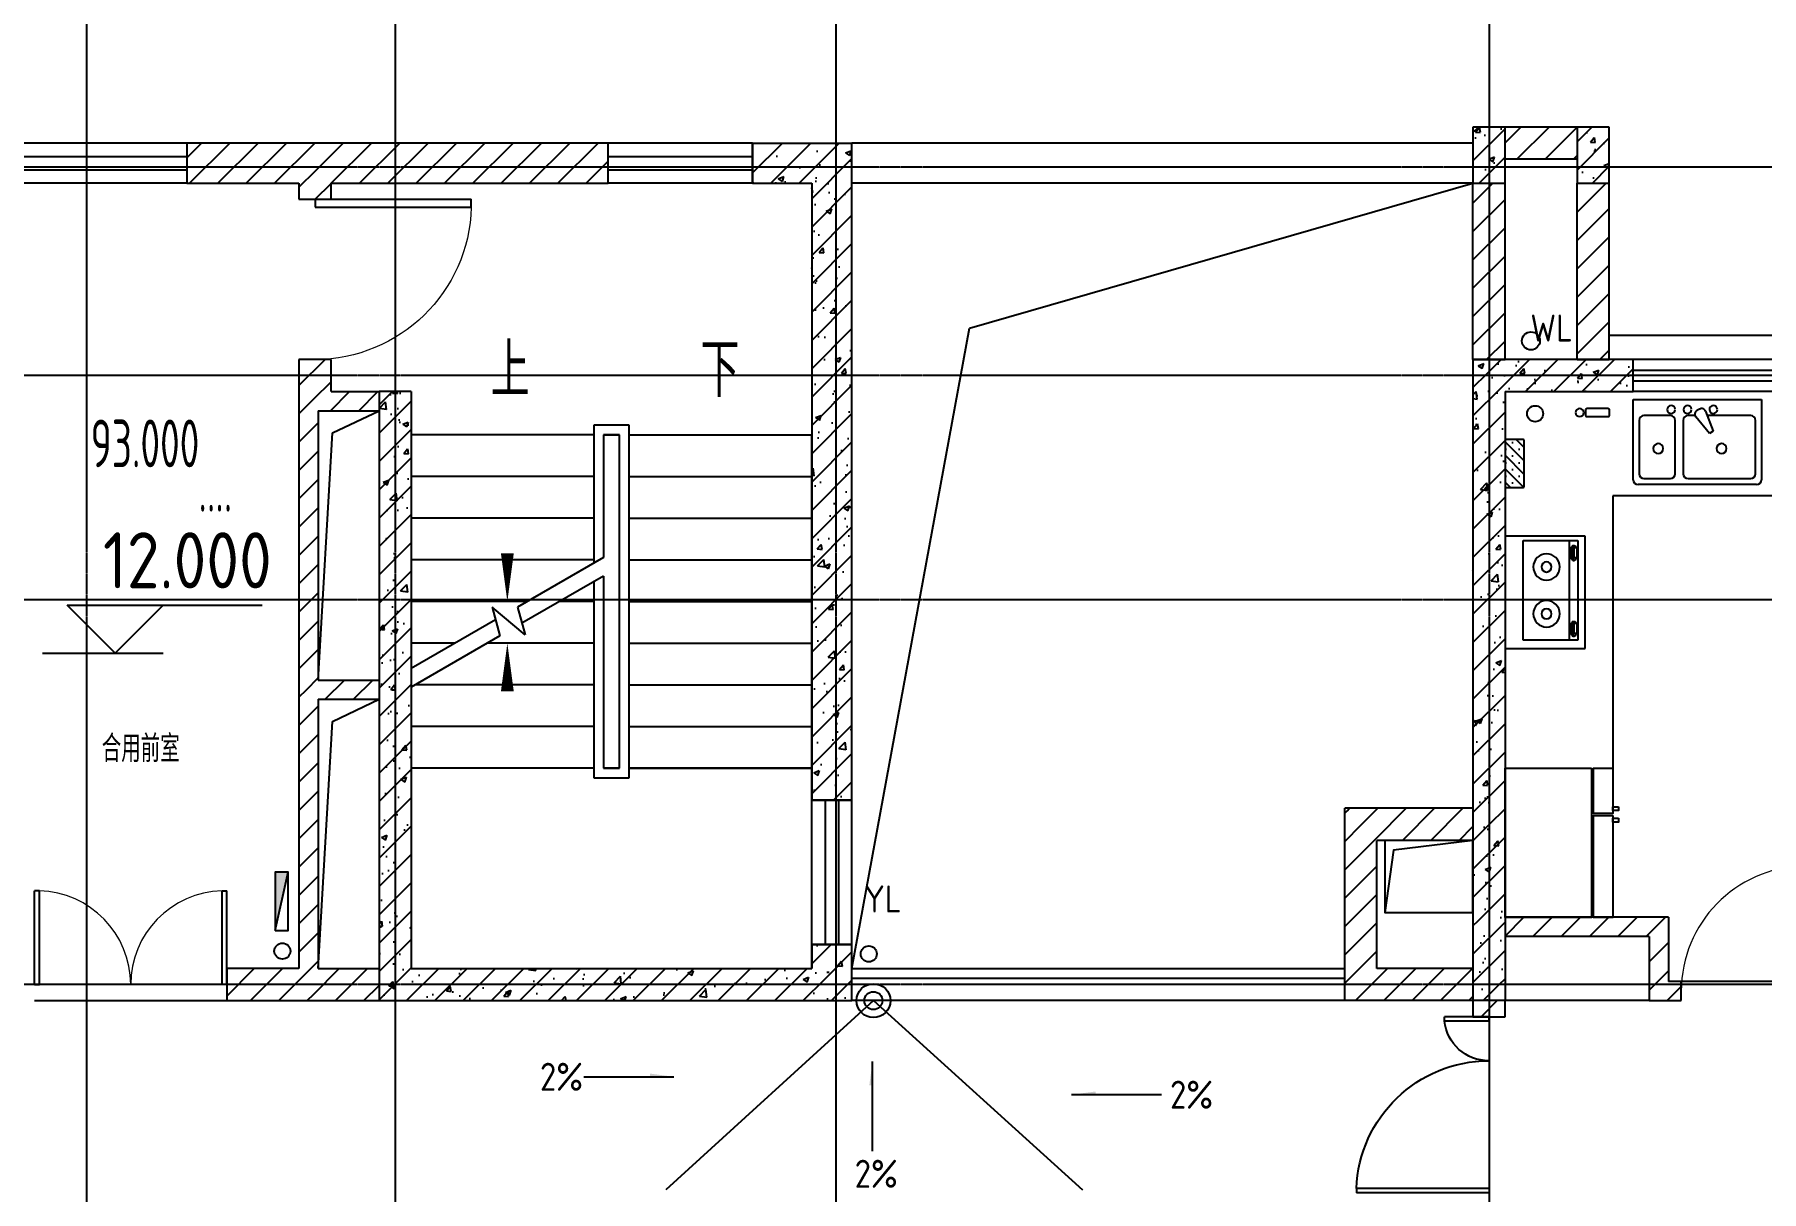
# Model space of a CAD drawing. Extents: x 174844 to 235370, y 408491 to 451532.
# Drawn here: x 207309 to 218084, y 433300 to 440518 of the extents above; entities that cross this region are included whole.
import ezdxf

# ---------------------------------------------------------------- set-up
doc = ezdxf.new("R2010")
doc.units = 0
doc.header["$LTSCALE"] = 10
doc.header["$MEASUREMENT"] = 0
doc.linetypes.add('DOTE', pattern=[2.42, 2, -0.2, 0.02, -0.2])
for name, color, linetype in [('A-ANNO-IDEN', 3, 'Continuous'), ('A-ANNO-TXT', 7, 'Continuous'), ('A-DOOR', 4, 'Continuous'), ('A-FLOR', 91, 'Continuous'), ('A-FLOR-RAIL', 135, 'Continuous'), ('COLUMN', 255, 'Continuous'), ('DIM_ELEV', 3, 'Continuous'), ('DIM_SYMB', 3, 'Continuous'), ('DOTE', 24, 'DOTE'), ('HACTH', 8, 'Continuous'), ('L-家具', 8, 'Continuous'), ('L-石材', 43, 'Continuous'), ('LVTRY', 8, 'Continuous'), ('PUB_TEXT', 7, 'Continuous'), ('STAIR', 2, 'Continuous'), ('WALL', 255, 'Continuous'), ('WINDOW', 4, 'Continuous'), ('水', 153, 'Continuous')]:
    doc.layers.add(name, color=color, linetype=linetype)
doc.layers.add('HATCH', color=7, linetype='Continuous', plot=False)
doc.layers.add('PUB_HATCH', color=252, linetype='Continuous', plot=False)
doc.styles.add('_TCH_DIM', font='gbenor', dxfattribs={"bigfont": 'gbcbig'})
doc.styles.get("Standard").update_dxf_attribs({"font": 'gbenor.shx', "bigfont": 'gbcbig.shx'})
pattern_1 = [(45, (0, 89.76), (-88.388383, 88.388383), [])]
pattern_2 = [(45, (0, 0), (-88.388348, 88.388348), []), (50, (0, 0), (358.6301, -31.37607), [37.5, -412.5]), (355, (0, 0), (-69.37567, 376.09607), [30, -330]), (100.4514, (29.9, -2.6), (289.2547, 344.71977), [31.8701, -350.57106]), (46.1842, (0, 100), (533.62052, -82.7595), [56.25, -618.75]), (96.6356, (44.47, 93.1), (467.33135, 487.05894), [47.80514, -525.8565]), (351.1842, (0, 100), (467.331, 487.0593), [45, -495]), (21, (50, 75), (298.45353, -201.30945), [37.5, -412.5]), (326, (50, 75), (121.65767, 362.57502), [30, -330]), (71.4514, (74.87, 58.22), (420.11131, 161.26525), [31.8701, -350.57106]), (37.5, (0, 0), (6.079928, 166.446927), [0, -326, 0, -335, 0, -331.25]), (7.5, (0, 0), (131.53477, 197.205856), [0, -191, 0, -318.5, 0, -126.25]), (327.5, (-111.5, 0), (266.911218, -11.277436), [0, -125, 0, -390, 0, -517.5]), (317.5, (-161.5, 0), (291.59308, 50.05249), [0, -162.5, 0, -259, 0, -367.5])]

# ---------------------------------------------------------------- blocks, each defined once
blk = doc.blocks.new('水池1')
at = {"layer": 'LVTRY', "linetype": 'ByBlock'}
for p, q in [((0, 0), (800, 0)), ((0, -500), (0, 0)), ((232, -100), (67, -100)), ((386, -100), (342, -100)), ((476, -211), (390, -107)), ((414, -59), (397, -69)), ((450, -72), (498, -198)), ((733, -100), (461, -100)), ((800, 0), (800, -500)), ((37, -130), (37, -463)), ((262, -463), (262, -130)), ((312, -130), (312, -463)), ((498, -198), (476, -211)), ((763, -463), (763, -130)), ((770, -530), (30, -530)), ((67, -493), (232, -493)), ((342, -493), (733, -493))]:
    blk.add_line(p, q, dxfattribs=at)
for centre, radius, start, end in [((67, -130), 30, 90, 180), ((237, -62), 25, 3.0704, 360), ((232, -130), 30, 360, 90), ((342, -130), 30, 90, 180), ((339, -62), 25, 3.0704, 360), ((409, -91), 25, 120, 219.4623), ((427, -81), 25, 20.5377, 120), ((500, -62), 25, 3.0704, 360), ((733, -130), 30, 360, 90), ((156, -306), 31.2, 1.1175, 360), ((551, -306), 31.2, 1.1175, 360), ((30, -500), 30, 180, 270), ((67, -463), 30, 180, 270), ((232, -463), 30, 270, 360), ((342, -463), 30, 180, 270), ((733, -463), 30, 270, 360), ((770, -500), 30, 270, 360)]:
    blk.add_arc(centre, radius, start, end, dxfattribs=at)
blk = doc.blocks.new('MQZ')
at = {"layer": 'LVTRY', "lineweight": -2}
for p, q in [((147919, 306539), (147919, 307239)), ((147919, 307239), (148419, 307239)), ((148306, 307212), (147964, 307212)), ((147964, 307212), (147964, 306590)), ((148019, 307212), (148019, 306590)), ((148306, 306590), (148306, 307212)), ((148419, 307239), (148419, 306539)), ((147971, 307169), (147971, 307105)), ((147988, 307169), (147971, 307169)), ((147971, 307105), (147988, 307105)), ((147997, 307180), (147985, 307180)), ((147996, 307088), (147985, 307088)), ((147988, 307105), (147988, 307169)), ((147988, 306696), (147971, 306696)), ((147971, 306696), (147971, 306632)), ((147997, 306707), (147985, 306707)), ((147988, 306632), (147988, 306696)), ((147964, 306590), (148306, 306590)), ((147971, 306632), (147988, 306632)), ((147996, 306615), (147985, 306615)), ((148419, 306539), (147919, 306539))]:
    blk.add_line(p, q, dxfattribs=at)
for points in [[(147976, 307105, 0.008736), (147977, 307102, 0.076276), (147982, 307090, 0.259034), (147985, 307088, 0.259034)], [(147985, 307088, 0.259034), (147989, 307090, 0.076276), (147994, 307102, 0.036515), (147996, 307115, 0.026615), (147997, 307134, 0.026615), (147996, 307153, 0.036515), (147994, 307166, 0.076276), (147989, 307178, 0.259034), (147985, 307180, 0.259034), (147982, 307178, 0.056762), (147978, 307169, 0.036515)], [(147996, 307088, 0.259034), (147999, 307090, 0.076276), (148004, 307102, 0.036515), (148007, 307115, 0.026615), (148008, 307134, 0.026615), (148007, 307153, 0.036515), (148004, 307166, 0.076276), (147999, 307178, 0.259034), (147996, 307180, 0.078462), (147995, 307180, 0.056762)], [(147985, 306615, 0.259034), (147989, 306617, 0.076276), (147994, 306629, 0.036515), (147996, 306642, 0.026615), (147997, 306661, 0.026615), (147996, 306680, 0.036515), (147994, 306693, 0.076276), (147989, 306705, 0.259034), (147985, 306707, 0.259034), (147982, 306705, 0.056762), (147978, 306696, 0.036515)], [(147996, 306615, 0.259034), (147999, 306617, 0.076276), (148004, 306629, 0.036515), (148007, 306642, 0.026615), (148008, 306661, 0.026615), (148007, 306680, 0.036515), (148004, 306693, 0.076276), (147999, 306705, 0.259034), (147996, 306707, 0.078462), (147995, 306707, 0.056762)], [(147976, 306632, 0.008736), (147977, 306629, 0.076276), (147982, 306617, 0.259034), (147985, 306615, 0.259034)]]:
    blk.add_lwpolyline(points, format="xyb", dxfattribs=at)
for centre, radius in [((148160, 307047), 82.5), ((148160, 307047), 31.6), ((148160, 306755), 82.5), ((148160, 306755), 31.6)]:
    blk.add_circle(centre, radius, dxfattribs=at)
blk = doc.blocks.new('冰箱')
at = {"layer": 'LVTRY'}
for points in [[(142172, 253015), (142172, 252733), (142292, 252733), (142292, 253015)], [(142304, 253015), (142304, 252085), (142844, 252085), (142844, 253015)], [(142136, 252775), (142136, 252751), (142172, 252751), (142172, 252775)], [(142136, 252703), (142136, 252679), (142172, 252679), (142172, 252703)], [(142172, 252721), (142172, 252085), (142292, 252085), (142292, 252721)]]:
    blk.add_lwpolyline(points, close=True, dxfattribs=at)
blk = doc.blocks.new('TRQ')
at = {"layer": 'LVTRY'}
blk.add_lwpolyline([(194851, 370090), (194851, 370060, -0.414214), (194841, 370050), (194711, 370050, -0.414214), (194701, 370060), (194701, 370090, -0.414214), (194711, 370100), (194841, 370100, -0.414214)], format="xyb", close=True, dxfattribs=at)
blk.add_circle((194887, 370075), 25, dxfattribs=at)
blk = doc.blocks.new('RQB')
at = {"layer": 'LVTRY'}
h = blk.add_hatch(dxfattribs=at)
h.set_pattern_fill('SACNCR', color=256, scale=50)
h.set_pattern_definition([(45, (14991.27, 321664.175), (-42.09495, 42.09495), []), (45, (15033.364, 321664.175), (-42.09495, 42.09495), [0, -59.53125])])
h.paths.add_polyline_path([(194972, 369593, 0.414214), (194982, 369583), (195082, 369583, 0.414214), (195092, 369593), (195092, 369873, 0.414214), (195082, 369883), (194982, 369883, 0.414214), (194972, 369873)])
blk.add_lwpolyline([(194982, 369883), (195082, 369883, -0.414214), (195092, 369873), (195092, 369593, -0.414214), (195082, 369583), (194982, 369583, -0.414214), (194972, 369593), (194972, 369873, -0.414214)], format="xyb", close=True, dxfattribs=at)
blk = doc.blocks.new('$DorLib2D$00000225')
at = {"color": 0}
for p, q in [((0.475, -0.0014), (0.475, 0.7521)), ((0.475, 0.7521), (0.5, 0.7521)), ((0.5, -0.0014), (0.5, 0.7521)), ((-0.5, 0), (-0.5, 0.252)), ((-0.475, 0.252), (-0.5, 0.252)), ((-0.475, 0), (-0.475, 0.252)), ((-0.475, 0), (-0.5, 0)), ((0.475, -0.0014), (0.5, -0.0014))]:
    blk.add_line(p, q, dxfattribs=at)
for centre, radius, start, end in [((0.5046, -0.0019), 0.7546, 92.24927, 179.72377), ((-0.5008, 0.0026), 0.2508, 359.78987, 84.09744)]:
    blk.add_arc(centre, radius, start, end, dxfattribs=at)
blk = doc.blocks.new('$DorLib2D$00000001')
for p, q in [((0.45, 0.975), (0.5, 0.975)), ((0.45, 0), (0.45, 0.975)), ((0.5, 0), (0.5, 0.975)), ((0.5, 0), (0.45, 0))]:
    blk.add_line(p, q)
at = {"lineweight": 13}
blk.add_arc((0.475, 0), 0.975, 91.4693, 180, dxfattribs=at)
blk = doc.blocks.new('$WINLIB2D$00000001')
at = {"color": 0}
for points in [[(-0.5, 0.5), (-0.5, -0.5)], [(-0.5, 0.5), (0.5, 0.5)], [(0.5, -0.5), (0.5, 0.5)], [(0.5, 0.1667), (-0.5, 0.1667)], [(0.5, -0.1667), (-0.5, -0.1667)], [(-0.5, -0.5), (0.5, -0.5)]]:
    blk.add_lwpolyline(points, dxfattribs=at)
blk = doc.blocks.new('$DorLib2D$00000002')
for p, q in [((-0.5, 0), (-0.5, 0.4875)), ((-0.475, 0.4875), (-0.5, 0.4875)), ((-0.475, 0), (-0.475, 0.4875)), ((0.475, 0), (0.475, 0.4875)), ((0.475, 0.4875), (0.5, 0.4875)), ((0.5, 0), (0.5, 0.4875)), ((-0.5, 0), (-0.475, 0)), ((0.5, 0), (0.475, 0))]:
    blk.add_line(p, q)
at = {"lineweight": 13}
for centre, start, end in [((-0.4875, 0), 0, 88.53072), ((0.4875, 0), 91.46928, 180)]:
    blk.add_arc(centre, 0.4875, start, end, dxfattribs=at)

msp = doc.modelspace()

# ---------------------------------------------------------------- hatches: boundary and pattern name
at = {"layer": 'DIM_SYMB'}
for points in [[(211298.3, 434015.4), (211148.3, 434015.4), (211148.3, 434035.4)], [(212537.2, 434111.6), (212537.2, 433961.6), (212517.2, 433961.6)], [(213779.5, 433903.6), (213929.5, 433903.6), (213929.5, 433923.6)]]:
    msp.add_hatch(color=256, dxfattribs=at).paths.add_polyline_path(points)
at = {"layer": 'PUB_HATCH'}
h = msp.add_hatch(dxfattribs=at)
h.set_pattern_fill('普通砖', color=256, scale=50, style=0)
h.set_pattern_definition(pattern_1)
h.paths.add_polyline_path([(209058.8, 439840.4), (208258.8, 439840.4), (208258.8, 439590.4), (208958.8, 439590.4), (209058.8, 439673.7)])
h = msp.add_hatch(dxfattribs=at)
h.set_pattern_fill('普通砖', color=256, scale=50, style=0)
h.set_pattern_definition(pattern_1)
h.paths.add_polyline_path([(209158.8, 439590.4), (210888.8, 439590.4), (210888.8, 439840.4), (209058.8, 439840.4), (209058.8, 439673.7)])
h = msp.add_hatch(dxfattribs=at)
h.set_pattern_fill('钢筋混凝土', color=256, scale=50, style=0)
h.set_pattern_definition(pattern_2)
h.paths.add_polyline_path([(211788.8, 439590.4), (212158.8, 439590.4), (212408.8, 439840.4), (211788.8, 439840.4)])
h = msp.add_hatch(dxfattribs=at)
h.set_pattern_fill('钢筋混凝土', color=256, scale=50, style=0)
h.set_pattern_definition(pattern_2)
h.paths.add_polyline_path([(212158.8, 439590.4), (212158.8, 435740.4), (212408.8, 435740.4), (212408.8, 439840.4)])
h = msp.add_hatch(dxfattribs=at)
h.set_pattern_fill('钢筋混凝土', color=256, scale=50, style=0)
h.set_pattern_definition(pattern_2)
h.paths.add_polyline_path([(216483.8, 439590.4), (216483.8, 439940.4), (216283.8, 439940.4), (216283.8, 439590.4)])
h = msp.add_hatch(dxfattribs=at)
h.set_pattern_fill('普通砖', color=256, scale=50, style=0)
h.set_pattern_definition(pattern_1)
h.paths.add_polyline_path([(216483.8, 439940.4), (216483.8, 439740.4), (216933.8, 439740.4), (216933.8, 439940.4)])
h = msp.add_hatch(dxfattribs=at)
h.set_pattern_fill('钢筋混凝土', color=256, scale=50, style=0)
h.set_pattern_definition(pattern_2)
h.paths.add_polyline_path([(217133.8, 439590.4), (217133.8, 439940.4), (216933.8, 439940.4), (216933.8, 439590.4)])
h = msp.add_hatch(dxfattribs=at)
h.set_pattern_fill('普通砖', color=256, scale=50, style=0)
h.set_pattern_definition(pattern_1)
h.paths.add_polyline_path([(208958.8, 439590.4), (208958.8, 439490.4), (209158.8, 439490.4), (209158.8, 439590.4), (209058.8, 439673.7)])
h = msp.add_hatch(dxfattribs=at)
h.set_pattern_fill('普通砖', color=256, scale=50, style=0)
h.set_pattern_definition(pattern_1)
h.paths.add_polyline_path([(216483.8, 439590.4), (216283.8, 439590.4), (216283.8, 438490.4), (216483.8, 438490.4)])
h = msp.add_hatch(dxfattribs=at)
h.set_pattern_fill('普通砖', color=256, scale=50, style=0)
h.set_pattern_definition(pattern_1)
h.paths.add_polyline_path([(217133.8, 439590.4), (216933.8, 439590.4), (216933.8, 438490.4), (217133.8, 438490.4)])
h = msp.add_hatch(dxfattribs=at)
h.set_pattern_fill('普通砖', color=256, scale=50, style=0)
h.set_pattern_definition(pattern_1)
h.paths.add_polyline_path([(209158.8, 438290.4), (209158.8, 438490.4), (208958.8, 438490.4), (208958.8, 438270.4), (209065.4, 438243.7)])
h = msp.add_hatch(dxfattribs=at)
h.set_pattern_fill('钢筋混凝土', color=256, scale=50, style=0)
h.set_pattern_definition(pattern_2)
h.paths.add_polyline_path([(216483.8, 438290.4), (216283.8, 438490.4), (216283.8, 435590.4), (216483.8, 435590.4)])
h = msp.add_hatch(dxfattribs=at)
h.set_pattern_fill('钢筋混凝土', color=256, scale=50, style=0)
h.set_pattern_definition(pattern_2)
h.paths.add_polyline_path([(216483.8, 438290.4), (217283.8, 438290.4), (217283.8, 438490.4), (216283.8, 438490.4)])
h = msp.add_hatch(dxfattribs=at)
h.set_pattern_fill('普通砖', color=256, scale=50, style=0)
h.set_pattern_definition(pattern_1)
h.paths.add_polyline_path([(209065.4, 438243.7), (208958.8, 438270.4), (208958.8, 436430.4), (209038.8, 436430.4), (209078.8, 436490.4), (209078.8, 438170.4)])
h = msp.add_hatch(dxfattribs=at)
h.set_pattern_fill('普通砖', color=256, scale=50, style=0)
h.set_pattern_definition(pattern_1)
h.paths.add_polyline_path([(209065.4, 438243.7), (209078.8, 438170.4), (209458.8, 438170.4), (209458.8, 438290.4), (209158.8, 438290.4)])
h = msp.add_hatch(dxfattribs=at)
h.set_pattern_fill('钢筋混凝土', color=256, scale=50, style=0)
h.set_pattern_definition(pattern_2)
h.paths.add_polyline_path([(209458.8, 438290.4), (209458.8, 436430.4), (209658.8, 436430.4), (209658.8, 438290.4)])
h = msp.add_hatch(dxfattribs=at)
h.set_pattern_fill('普通砖', color=256, scale=50, style=0)
h.set_pattern_definition(pattern_1)
h.paths.add_polyline_path([(209038.8, 436430.4), (208958.8, 436430.4), (208958.8, 434690.4), (209032.1, 434623.7), (209078.8, 434690.4), (209078.8, 436370.4)])
h = msp.add_hatch(dxfattribs=at)
h.set_pattern_fill('普通砖', color=256, scale=50, style=0)
h.set_pattern_definition(pattern_1)
h.paths.add_polyline_path([(209038.8, 436430.4), (209078.8, 436370.4), (209458.8, 436370.4), (209458.8, 436490.4), (209078.8, 436490.4)])
h = msp.add_hatch(dxfattribs=at)
h.set_pattern_fill('钢筋混凝土', color=256, scale=50, style=0)
h.set_pattern_definition(pattern_2)
h.paths.add_polyline_path([(209658.8, 436430.4), (209458.8, 436430.4), (209458.8, 434490.4), (209658.8, 434690.4)])
h = msp.add_hatch(dxfattribs=at)
h.set_pattern_fill('普通砖', color=256, scale=50, style=0)
h.set_pattern_definition(pattern_1)
h.paths.add_polyline_path([(215483.8, 434490.4), (215683.8, 434690.4), (215683.8, 435490.4), (215483.8, 435690.4)])
h = msp.add_hatch(dxfattribs=at)
h.set_pattern_fill('普通砖', color=256, scale=50, style=0)
h.set_pattern_definition(pattern_1)
h.paths.add_polyline_path([(216283.8, 435490.4), (216283.8, 435690.4), (215483.8, 435690.4), (215683.8, 435490.4)])
h = msp.add_hatch(dxfattribs=at)
h.set_pattern_fill('钢筋混凝土', color=256, scale=50, style=0)
h.set_pattern_definition(pattern_2)
h.paths.add_polyline_path([(216483.8, 435590.4), (216283.8, 435590.4), (216283.8, 434990.4), (216483.8, 434990.4)])
h = msp.add_hatch(dxfattribs=at)
h.set_pattern_fill('钢筋混凝土', color=256, scale=50, style=0)
h.set_pattern_definition(pattern_2)
h.paths.add_polyline_path([(216483.8, 434990.4), (216283.8, 434990.4), (216283.8, 434590.4), (216483.8, 434590.4)])
h = msp.add_hatch(dxfattribs=at)
h.set_pattern_fill('普通砖', color=256, scale=50, style=0)
h.set_pattern_definition(pattern_1)
h.paths.add_polyline_path([(217383.8, 434890.4), (217503.8, 435010.4), (216483.8, 435010.4), (216483.8, 434890.4)])
h = msp.add_hatch(dxfattribs=at)
h.set_pattern_fill('普通砖', color=256, scale=50, style=0)
h.set_pattern_definition(pattern_1)
h.paths.add_polyline_path([(217503.8, 435010.4), (217383.8, 434890.4), (217383.8, 434490.4), (217503.8, 434610.4)])
h = msp.add_hatch(dxfattribs=at)
h.set_pattern_fill('钢筋混凝土', color=256, scale=50, style=0)
h.set_pattern_definition(pattern_2)
h.paths.add_polyline_path([(212408.8, 434490.4), (212408.8, 434840.4), (212158.8, 434840.4), (212158.8, 434690.4)])
h = msp.add_hatch(dxfattribs=at)
h.set_pattern_fill('普通砖', color=256, scale=50, style=0)
h.set_pattern_definition(pattern_1)
h.paths.add_polyline_path([(208958.8, 434690.4), (208508.8, 434690.4), (208508.8, 434490.4), (209058.8, 434490.4), (209032.1, 434623.7)])
h = msp.add_hatch(dxfattribs=at)
h.set_pattern_fill('普通砖', color=256, scale=50, style=0)
h.set_pattern_definition(pattern_1)
h.paths.add_polyline_path([(209032.1, 434623.7), (209058.8, 434490.4), (209458.8, 434490.4), (209458.8, 434690.4), (209078.8, 434690.4)])
h = msp.add_hatch(dxfattribs=at)
h.set_pattern_fill('钢筋混凝土', color=256, scale=50, style=0)
h.set_pattern_definition(pattern_2)
h.paths.add_polyline_path([(209658.8, 434690.4), (209458.8, 434490.4), (212408.8, 434490.4), (212158.8, 434690.4)])
h = msp.add_hatch(dxfattribs=at)
h.set_pattern_fill('普通砖', color=256, scale=50, style=0)
h.set_pattern_definition(pattern_1)
h.paths.add_polyline_path([(216283.8, 434490.4), (216283.8, 434690.4), (215683.8, 434690.4), (215483.8, 434490.4)])
h = msp.add_hatch(dxfattribs=at)
h.set_pattern_fill('钢筋混凝土', color=256, scale=50, style=0)
h.set_pattern_definition(pattern_2)
h.paths.add_polyline_path([(216483.8, 434590.4), (216283.8, 434590.4), (216283.8, 434490.4), (216483.8, 434490.4)])
h = msp.add_hatch(dxfattribs=at)
h.set_pattern_fill('普通砖', color=256, scale=50, style=0)
h.set_pattern_definition(pattern_1)
h.paths.add_polyline_path([(217383.8, 434490.4), (217583.8, 434490.4), (217583.8, 434610.4), (217503.8, 434610.4)])
h = msp.add_hatch(dxfattribs=at)
h.set_pattern_fill('普通砖', color=256, scale=50, style=0)
h.set_pattern_definition(pattern_1)
h.paths.add_polyline_path([(216283.8, 434490.4), (216283.8, 434390.4), (216483.8, 434390.4), (216483.8, 434490.4)])
at = {"layer": '水'}
h = msp.add_hatch(color=256, dxfattribs=at)
h.dxf.hatch_style = 1
h.paths.add_polyline_path([(208892.2, 435291.6), (208809.9, 435291.6), (208809.9, 434928.8)])

# ---------------------------------------------------------------- linework, layer by layer
at = {"layer": 'A-ANNO-IDEN'}
for points in [[(210258.8, 438150.4, 0, 0, 0), (210258.8, 436980.4, 0, 80, 0), (210258.8, 437280.4, 0, 0, 0)], [(211558.8, 438150.4, 0, 0, 0), (211558.8, 435315.4, 0, 0, 0), (210258.8, 435315.4, 0, 0, 0), (210258.8, 436720.4, 0, 80, 0), (210258.8, 436420.4, 0, 0, 0)]]:
    msp.add_lwpolyline(points, format="xyseb", dxfattribs=at)
at = {"layer": 'A-FLOR'}
msp.add_lwpolyline([(216283.8, 435490.4), (215733.8, 435490.4), (215733.8, 435040.4), (216283.8, 435040.4), (216283.8, 435490.4), (215788.4, 435428.8), (215733.8, 435040.4)], dxfattribs=at)
at = {"layer": 'A-FLOR-RAIL'}
for p, q in [((212408.8, 434690.5), (215483.8, 434690.5)), ((212408.8, 434630.5), (215483.8, 434630.7)), ((215483.8, 434490.4), (212408.8, 434490.4))]:
    msp.add_line(p, q, dxfattribs=at)
at = {"layer": 'COLUMN'}
for p, q in [((216483.8, 439940.4), (216283.8, 439940.4)), ((216283.8, 439940.4), (216283.8, 439590.4)), ((216483.8, 439590.4), (216483.8, 439940.4)), ((217133.8, 439940.4), (216933.8, 439940.4)), ((216933.8, 439940.4), (216933.8, 439590.4)), ((217133.8, 439590.4), (217133.8, 439940.4)), ((216283.8, 439590.4), (216483.8, 439590.4)), ((216933.8, 439590.4), (217133.8, 439590.4))]:
    msp.add_line(p, q, dxfattribs=at)
at = {"layer": 'DIM_ELEV'}
for p, q in [((207811.7, 436657.5), (207511.7, 436957.5)), ((207511.7, 436957.5), (208728.3, 436957.5)), ((207811.7, 436657.5), (208111.7, 436957.5)), ((207358.8, 436657.5), (208111.7, 436657.5))]:
    msp.add_line(p, q, dxfattribs=at)
at = {"layer": 'DIM_SYMB'}
for points in [[(212537.2, 433550.3), (212537.2, 434111.6)], [(210737, 434015.4), (211298.3, 434015.4)], [(214340.8, 433903.6), (213779.5, 433903.6)]]:
    msp.add_lwpolyline(points, dxfattribs=at)
at = {"layer": 'DOTE', "ltscale": 0.5}
for p, q in [((207633.8, 440760), (207633.8, 430390.4)), ((209558.8, 440760), (209558.8, 433090.4)), ((212308.8, 440760), (212308.8, 433090.4)), ((216383.8, 440760), (216383.8, 433090.4)), ((226543.2, 439690.4), (186397.3, 439690.4)), ((226543.2, 438390.4), (186397.3, 438390.4)), ((226543.2, 436990.4), (186397.3, 436990.4)), ((226543.2, 434590.4), (186397.3, 434590.4))]:
    msp.add_line(p, q, dxfattribs=at)
at = {"layer": 'HACTH'}
for p, q in [((209168.7, 438031.8), (209458.8, 438170.4)), ((209078.8, 436490.4), (209168.7, 438031.8)), ((209168.7, 436231.8), (209458.8, 436370.4)), ((209078.8, 434690.4), (209168.7, 436231.8))]:
    msp.add_line(p, q, dxfattribs=at)
at = {"layer": 'HATCH'}
for p, q in [((213143.1, 438686), (216283.8, 439590.4)), ((212408.8, 434690.5), (213143.1, 438686))]:
    msp.add_line(p, q, dxfattribs=at)
at = {"layer": 'L-家具', "linetype": 'ByBlock'}
for q in [(216483.8, 434490.4), (216583.8, 434490.4)]:
    msp.add_line((217383.8, 434490.4), q, dxfattribs=at)
msp.add_circle((212513.8, 434782), 50, dxfattribs=at)
at = {"layer": 'L-石材'}
for p, q in [((216283.8, 438490.4), (216283.8, 439190.4)), ((222683.8, 438640.4), (217133.8, 438640.4))]:
    msp.add_line(p, q, dxfattribs=at)
at = {"layer": 'LVTRY'}
for p, q in [((218433.8, 437640.4), (217155.8, 437640.4)), ((217155.8, 437640.4), (217155.8, 435940.4))]:
    msp.add_line(p, q, dxfattribs=at)
msp.add_circle((216671.7, 438152.2), 50, dxfattribs=at)
at = {"layer": 'STAIR'}
for p, q in [((209658.8, 438020.4), (209658.8, 436561.7)), ((210798.8, 438020.4), (209658.8, 438020.4)), ((211018.8, 438080.4), (210798.8, 438080.4)), ((210798.8, 438080.4), (210798.8, 437219.9)), ((210858.8, 438020.4), (210858.8, 437254.5)), ((210958.8, 438020.4), (210858.8, 438020.4)), ((210858.8, 438020.4), (210858.8, 437254.5)), ((210858.8, 438020.4), (210958.8, 438020.4)), ((210958.8, 435940.4), (210958.8, 438020.4)), ((210958.8, 435940.4), (210958.8, 438020.4)), ((211018.8, 435880.4), (211018.8, 438080.4)), ((211018.8, 438020.4), (212158.8, 438020.4)), ((212158.8, 435940.4), (212158.8, 438020.4)), ((210798.8, 437760.4), (209658.8, 437760.4)), ((211018.8, 437760.4), (212158.8, 437760.4)), ((210798.8, 437500.4), (209658.8, 437500.4)), ((211018.8, 437500.4), (212158.8, 437500.4)), ((210858.8, 437254.5), (210323.2, 436945.3)), ((210798.8, 437240.4), (209658.8, 437240.4)), ((211018.8, 437240.4), (212158.8, 437240.4)), ((210858.8, 437139.1), (210350, 436845.3)), ((210798.8, 437104.4), (210798.8, 435880.4)), ((210858.8, 437139.1), (210858.8, 435940.4)), ((210858.8, 437139.1), (210858.8, 435940.4)), ((210383.9, 436980.4), (209658.8, 436980.4)), ((210369.4, 436773), (210163.3, 436945.8)), ((210163.3, 436945.8), (210211.7, 436765.4)), ((210323.2, 436945.3), (210369.4, 436773)), ((210798.8, 436980.4), (210583.9, 436980.4)), ((211018.8, 436980.4), (212158.8, 436980.4)), ((210184.9, 436865.4), (209658.8, 436561.7)), ((210211.7, 436765.4), (209658.8, 436446.2)), ((209933.6, 436720.4), (209658.8, 436720.4)), ((210798.8, 436720.4), (210133.6, 436720.4)), ((211018.8, 436720.4), (212158.8, 436720.4)), ((209658.8, 436446.2), (209658.8, 435940.4)), ((210798.8, 436460.4), (209683.3, 436460.4)), ((211018.8, 436460.4), (212158.8, 436460.4)), ((210798.8, 436200.4), (209658.8, 436200.4)), ((211018.8, 436200.4), (212158.8, 436200.4)), ((210798.8, 435940.4), (209658.8, 435940.4)), ((209658.8, 435940.4), (209658.8, 434690.4)), ((210798.8, 435940.4), (209658.8, 435940.4)), ((210798.8, 435880.4), (211018.8, 435880.4)), ((210858.8, 435940.4), (210958.8, 435940.4)), ((210958.8, 435940.4), (210858.8, 435940.4)), ((211018.8, 435940.4), (212158.8, 435940.4)), ((212158.8, 435940.4), (211018.8, 435940.4)), ((212158.8, 434690.4), (212158.8, 435940.4)), ((209658.8, 434690.4), (212158.8, 434690.4))]:
    msp.add_line(p, q, dxfattribs=at)
at = {"layer": 'WALL'}
for p, q in [((209058.8, 439840.4), (208258.8, 439840.4)), ((208258.8, 439840.4), (208258.8, 439590.4)), ((210888.8, 439840.4), (209058.8, 439840.4)), ((210888.8, 439590.4), (210888.8, 439840.4)), ((211788.8, 439590.4), (211788.8, 439840.4)), ((211788.8, 439840.4), (212408.8, 439840.4)), ((211788.8, 439840.4), (211788.8, 439590.4)), ((212408.8, 435740.4), (212408.8, 439840.4)), ((216933.8, 439940.4), (216483.8, 439940.4)), ((216933.8, 439740.4), (216483.8, 439740.4)), ((208258.8, 439590.4), (208958.8, 439590.4)), ((208958.8, 439590.4), (208958.8, 439490.4)), ((209158.8, 439590.4), (210888.8, 439590.4)), ((209158.8, 439490.4), (209158.8, 439590.4)), ((211788.8, 439590.4), (212158.8, 439590.4)), ((212158.8, 439590.4), (212158.8, 435740.4)), ((216283.8, 438490.4), (216283.8, 439590.4)), ((216483.8, 438490.4), (216483.8, 439590.4)), ((216933.8, 438490.4), (216933.8, 439590.4)), ((217133.8, 438490.4), (217133.8, 439590.4)), ((208958.8, 439490.4), (209158.8, 439490.4)), ((209158.8, 438490.4), (208958.8, 438490.4)), ((208958.8, 438490.4), (208958.8, 438270.4)), ((209158.8, 438290.4), (209158.8, 438490.4)), ((216283.8, 438490.4), (216283.8, 435590.4)), ((217283.8, 438490.4), (216283.8, 438490.4)), ((216283.8, 438490.4), (216483.8, 438490.4)), ((216933.8, 438490.4), (217133.8, 438490.4)), ((217283.8, 438290.4), (217283.8, 438490.4)), ((208958.8, 438270.4), (208958.8, 436430.4)), ((209158.8, 438290.4), (209458.8, 438290.4)), ((209458.8, 438290.4), (209458.8, 436430.4)), ((209658.8, 438290.4), (209458.8, 438290.4)), ((209658.8, 438290.4), (209658.8, 436430.4)), ((216483.8, 438290.4), (216483.8, 435590.4)), ((216483.8, 438290.4), (217283.8, 438290.4)), ((209078.8, 438170.4), (209458.8, 438170.4)), ((209078.8, 438170.4), (209078.8, 436490.4)), ((208958.8, 436430.4), (208958.8, 434690.4)), ((209078.8, 436490.4), (209458.8, 436490.4)), ((209458.8, 436430.4), (209458.8, 434490.4)), ((209658.8, 436430.4), (209658.8, 434690.4)), ((209078.8, 436370.4), (209458.8, 436370.4)), ((209078.8, 436370.4), (209078.8, 434690.4)), ((212158.8, 435740.4), (212408.8, 435740.4)), ((215483.8, 434490.4), (215483.8, 435690.4)), ((216283.8, 435690.4), (215483.8, 435690.4)), ((216283.8, 435590.4), (216283.8, 434990.4)), ((216483.8, 435590.4), (216483.8, 434990.4)), ((215683.8, 434690.4), (215683.8, 435490.4)), ((216283.8, 435490.4), (215683.8, 435490.4)), ((216283.8, 434990.4), (216283.8, 434590.4)), ((217503.8, 435010.4), (216483.8, 435010.4)), ((216483.8, 434990.4), (216483.8, 434590.4)), ((217503.8, 435010.4), (217503.8, 434610.4)), ((217383.8, 434890.4), (216483.8, 434890.4)), ((217383.8, 434890.4), (217383.8, 434490.4)), ((212408.8, 434840.4), (212158.8, 434840.4)), ((212158.8, 434840.4), (212158.8, 434690.4)), ((212408.8, 434490.4), (212408.8, 434840.4)), ((208958.8, 434690.4), (208508.8, 434690.4)), ((208508.8, 434690.4), (208508.8, 434490.4)), ((209078.8, 434690.4), (209458.8, 434690.4)), ((209458.8, 434690.4), (209458.8, 434490.4)), ((209658.8, 434690.4), (212158.8, 434690.4)), ((216283.8, 434690.4), (215683.8, 434690.4)), ((216283.8, 434590.4), (216283.8, 434490.4)), ((216483.8, 434590.4), (216483.8, 434490.4)), ((217583.8, 434610.4), (217503.8, 434610.4)), ((217583.8, 434490.4), (217583.8, 434610.4)), ((208508.8, 434490.4), (209058.8, 434490.4)), ((209058.8, 434490.4), (209458.8, 434490.4)), ((209458.8, 434490.4), (212408.8, 434490.4)), ((216283.8, 434490.4), (215483.8, 434490.4)), ((216283.8, 434490.4), (216283.8, 434390.4)), ((216483.8, 434490.4), (216283.8, 434490.4)), ((216483.8, 434390.4), (216483.8, 434490.4)), ((217383.8, 434490.4), (217583.8, 434490.4)), ((216283.8, 434390.4), (216483.8, 434390.4))]:
    msp.add_line(p, q, dxfattribs=at)
at = {"layer": 'WINDOW'}
for p, q in [((216283.8, 439840.4), (212408.8, 439840.4)), ((216283.8, 439590.4), (212408.8, 439590.4)), ((218383.8, 434610.4), (217583.8, 434610.4)), ((207308.8, 434490.4), (208508.8, 434490.4))]:
    msp.add_line(p, q, dxfattribs=at)
at = {"layer": '水'}
for p, q in [((208809.9, 434928.8), (208892.2, 435291.6)), ((212542.9, 434490.4), (211246.7, 433309.5)), ((212542.9, 434490.4), (213846.7, 433309.5))]:
    msp.add_line(p, q, dxfattribs=at)
msp.add_lwpolyline([(208809.9, 434928.8), (208892.2, 434928.8), (208892.2, 435291.6), (208809.9, 435291.6)], close=True, dxfattribs=at)
for centre, radius in [((216645.2, 438606.4), 55.9), ((208854.9, 434799.6), 50), ((212542.9, 434490.4), 105.9), ((212542.9, 434490.4), 55.9)]:
    msp.add_circle(centre, radius, dxfattribs=at)

# ---------------------------------------------------------------- block references
at = {"layer": 'A-DOOR', "xscale": -900.0000000000582, "yscale": -250, "zscale": 250, "rotation": 270}
msp.add_blockref('$WINLIB2D$00000001', (212283.8, 435290.4), dxfattribs=at)
at = {"layer": 'HATCH', "xscale": -1}
for name, p in [('TRQ', (411836.5, 68084.1)), ('RQB', (411576.1, 68108.4))]:
    msp.add_blockref(name, p, dxfattribs=at)
at = {"layer": 'LVTRY'}
msp.add_blockref('水池1', (217283.8, 438240.4), dxfattribs=at)
at = {"layer": 'LVTRY', "xscale": -1}
for name, p in [('MQZ', (364902.8, 130148.9)), ('冰箱', (359327.8, 182925.1))]:
    msp.add_blockref(name, p, dxfattribs=at)
at = {"layer": 'WINDOW'}
for name, p, xscale, yscale, zscale in [('$WINLIB2D$00000001', (207658.8, 439715.4), -1200, 250, -1200), ('$WINLIB2D$00000001', (211338.8, 439715.4), -900, 250, -900), ('$DorLib2D$00000002', (207908.8, 434590.4), 1200, 1200, 1200)]:
    msp.add_blockref(name, p, dxfattribs=dict(at, xscale=xscale, yscale=yscale, zscale=zscale))
for name, p, xscale, yscale, zscale, rotation in [('$DorLib2D$00000001', (209058.8, 438990.4), -1000, 1000, -1000, 270), ('$WINLIB2D$00000001', (217733.8, 438390.4), 900, -200, 900, 180), ('$DorLib2D$00000001', (217983.8, 434550.4), -800, -800, -800, 180), ('$DorLib2D$00000225', (216383.8, 433840.4), 1100, -1100, 1100, 270)]:
    msp.add_blockref(name, p, dxfattribs=dict(at, xscale=xscale, yscale=yscale, zscale=zscale, rotation=rotation))

# ---------------------------------------------------------------- texts
at = {"layer": 'A-ANNO-TXT', "style": '_TCH_DIM'}
for s, p in [('上', (210154.5, 438255.4)), ('下', (211463.8, 438255.4))]:
    msp.add_text(s, height=337.6, dxfattribs=at).set_placement(p)
at = {"layer": 'DIM_ELEV', "color": 7, "style": '_TCH_DIM', "width": 0.705882}
for s, p in [('93.000', (207659, 437818.1)), ('....', (208331.5, 437541.7))]:
    msp.add_text(s, height=297.5, dxfattribs=at).set_placement(p)
at = {"layer": 'PUB_TEXT'}
for s, p in [('WL', (216641.8, 438602.3)), ('合用前室', (207728.2, 435978.2)), ('YL', (212485, 435040.4))]:
    msp.add_text(s, height=168.79, dxfattribs=at).set_placement(p)
at = {"layer": 'PUB_TEXT', "style": '_TCH_DIM'}
for s, height, p in [('12.000', 350, (207735.5, 437062.5)), ('2%', 175, (210462.1, 433927.9)), ('2%', 175, (214393.3, 433816.1)), ('2%', 175, (212426, 433322.8))]:
    msp.add_text(s, height=height, dxfattribs=at).set_placement(p)

doc.saveas('drawing.dxf')
